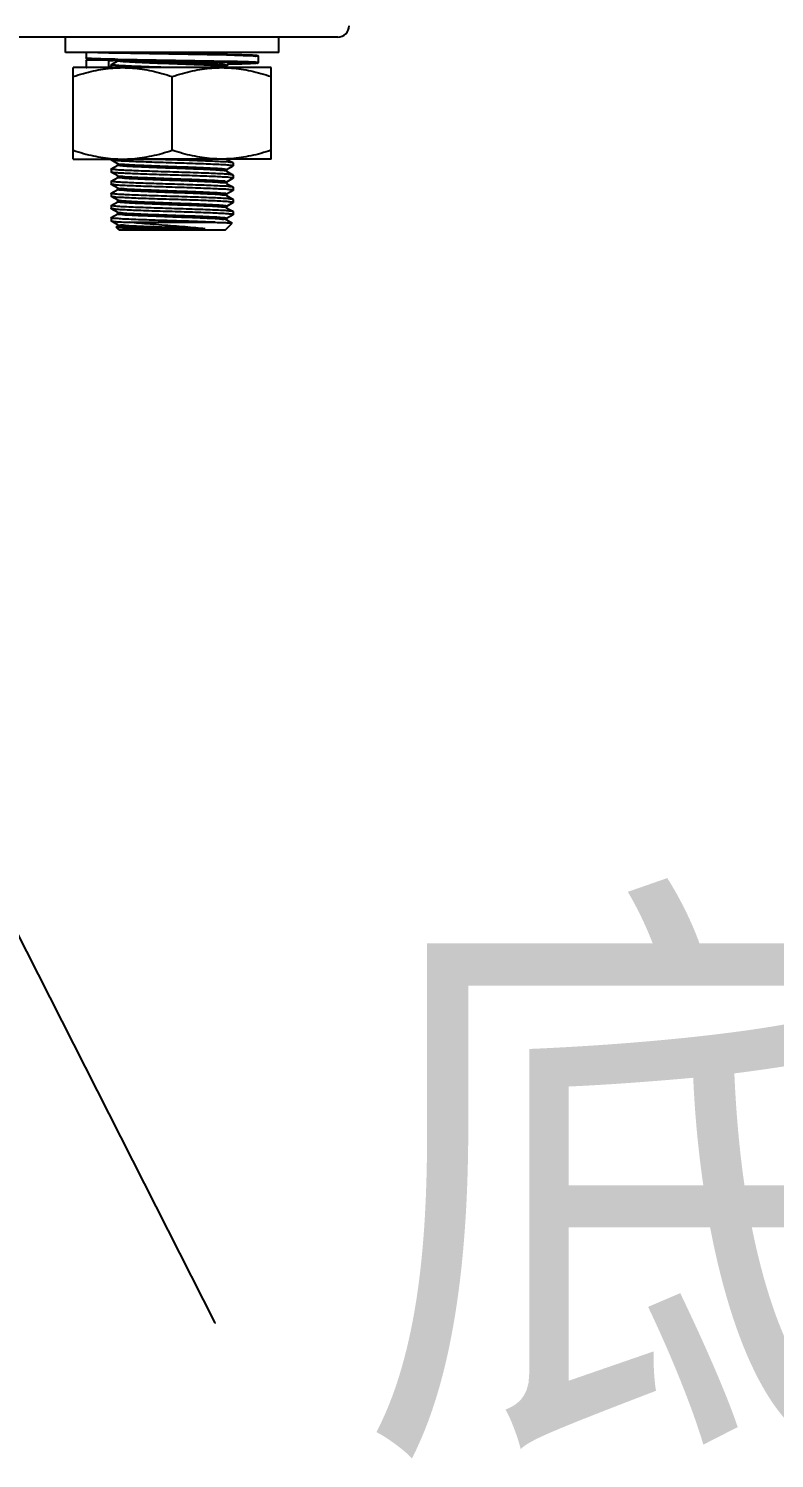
# Model space of a CAD drawing. Extents: x 815029915 to 815825525, y 579155098 to 579748855.
# Drawn here: x 815618505 to 815618915, y 579337314 to 579338099 of the extents above; entities that cross this region are included whole.
import ezdxf

# ---------------------------------------------------------------- set-up
doc = ezdxf.new("R2010")
doc.units = 0
doc.header["$LTSCALE"] = 100
doc.header["$MEASUREMENT"] = 0
doc.layers.add('02___PRT_ALL_AXES', color=7, linetype='Continuous')
doc.layers.add('11122', color=7, linetype='Continuous')
doc.styles.add('六院', font='', dxfattribs={"width": 0.8})
doc.styles.get('六院').set_extended_font_data('SimSun')

msp = doc.modelspace()

# ---------------------------------------------------------------- linework, layer by layer
at = {"color": 0, "linetype": 'Continuous'}
for p, q in [((815618674.86, 579338094.16), (815617955.67, 579338094.16)), ((815618536.77, 579338085.8), (815618536.77, 579338082.87)), ((815618543.15, 579338085.8), (815618549.31, 579338085.62)), ((815618549.31, 579338085.62), (815618550.44, 579338085.59)), ((815618550.44, 579338085.59), (815618550.56, 579338085.59)), ((815618550.56, 579338085.59), (815618550.61, 579338085.59)), ((815618550.61, 579338085.59), (815618613.79, 579338084.42)), ((815618560.62, 579338085.8), (815618583.93, 579338085.38)), ((815618566.35, 579338085.8), (815618580.95, 579338085.45)), ((815618566.36, 579338085.8), (815618571.8, 579338085.66)), ((815618571.8, 579338085.66), (815618579.88, 579338085.47)), ((815618579.88, 579338085.47), (815618583.93, 579338085.38)), ((815618580.95, 579338085.45), (815618583.93, 579338085.38)), ((815618583.93, 579338085.38), (815618602.41, 579338085.06)), ((815618583.93, 579338085.38), (815618584.02, 579338085.38)), ((815618613.85, 579338085.38), (815618613.85, 579338084.83)), ((815618614.63, 579338085.8), (815618613.86, 579338085.36)), ((815618536.77, 579338081.2), (815618536.77, 579338081.21)), ((815618536.77, 579338081.2), (815618536.77, 579338077.85)), ((815618548.68, 579338081.62), (815618537.19, 579338081.62)), ((815618539.25, 579338082.21), (815618538.72, 579338082.25)), ((815618539.88, 579338082.18), (815618539.25, 579338082.21)), ((815618540.62, 579338082.14), (815618539.88, 579338082.18)), ((815618541.51, 579338082.11), (815618540.62, 579338082.14)), ((815618543.13, 579338082.05), (815618541.51, 579338082.11)), ((815618545.91, 579338081.96), (815618543.13, 579338082.05)), ((815618548.69, 579338081.88), (815618545.91, 579338081.96)), ((815618563.57, 579338081.56), (815618548.69, 579338081.88)), ((815618549.13, 579338077.51), (815618548.89, 579338077.44)), ((815618549.19, 579338077.56), (815618549.13, 579338077.51)), ((815618549.31, 579338077.84), (815618549.19, 579338077.56)), ((815618549.31, 579338077.85), (815618549.31, 579338080.99)), ((815618549.31, 579338077.85), (815618549.31, 579338077.84)), ((815618550.57, 579338077.68), (815618550.11, 579338077.64)), ((815618550.57, 579338079.11), (815618550.62, 579338079.17)), ((815618550.62, 579338079.17), (815618554.17, 579338081.22)), ((815618553.9, 579338082.17), (815618554.19, 579338082.16)), ((815618554.19, 579338082.16), (815618554.25, 579338082.16)), ((815618554.19, 579338081.2), (815618554.19, 579338081.75)), ((815618554.25, 579338082.16), (815618617.42, 579338080.99)), ((815618575.97, 579338081.34), (815618563.57, 579338081.56)), ((815618580.72, 579338081.26), (815618575.97, 579338081.34)), ((815618580.72, 579338081.26), (815618584.02, 579338081.2)), ((815618584.02, 579338081.2), (815618584.88, 579338081.18)), ((815618584.02, 579338081.2), (815618584.88, 579338081.18)), ((815618588.06, 579338081.11), (815618584.88, 579338081.18)), ((815618584.88, 579338081.18), (815618617.15, 579338080.57)), ((815618596, 579338080.92), (815618588.06, 579338081.11)), ((815618601.43, 579338080.78), (815618596, 579338080.92)), ((815618605.96, 579338080.66), (815618601.43, 579338080.78)), ((815618608.81, 579338080.57), (815618605.96, 579338080.66)), ((815618611.2, 579338080.49), (815618608.81, 579338080.57)), ((815618613.18, 579338080.42), (815618611.2, 579338080.49)), ((815618614.78, 579338080.35), (815618613.18, 579338080.42)), ((815618613.78, 579338077.9), (815618613.64, 579338077.96)), ((815618613.79, 579338077.92), (815618614.63, 579338077.44)), ((815618613.84, 579338084.42), (815618614.14, 579338084.41)), ((815618613.85, 579338078.69), (815618613.85, 579338077.92)), ((815618616.6, 579338080.25), (815618613.86, 579338078.67)), ((815618614.14, 579338084.41), (815618618.28, 579338084.31)), ((815618615.68, 579338080.3), (815618614.78, 579338080.35)), ((815618620.61, 579338079.41), (815618614.9, 579338079.27)), ((815618616.44, 579338080.26), (815618615.68, 579338080.3)), ((815618617.09, 579338080.22), (815618616.44, 579338080.26)), ((815618616.6, 579338080.26), (815618616.69, 579338080.24)), ((815618616.69, 579338080.24), (815618617.37, 579338080.13)), ((815618617.15, 579338080.57), (815618617.41, 579338080.57)), ((815618617.41, 579338080.57), (815618617.46, 579338080.56)), ((815618617.42, 579338080.99), (815618617.47, 579338080.99)), ((815618623.91, 579338079.5), (815618620.61, 579338079.41)), ((815618625.83, 579338079.57), (815618623.91, 579338079.5)), ((815618626.89, 579338079.61), (815618625.83, 579338079.57)), ((815618627.79, 579338079.65), (815618626.89, 579338079.61)), ((815618631.27, 579338083.71), (815618631.27, 579338080.36)), ((815618550.62, 579338026.75), (815618550.57, 579338026.81)), ((815618554.19, 579338024.69), (815618550.62, 579338026.75)), ((815618550.62, 579338021.85), (815618554.17, 579338023.91)), ((815618554.24, 579338024.65), (815618554.19, 579338024.69)), ((815618554.19, 579338023.88), (815618554.19, 579338024.65)), ((815618554.64, 579338024.53), (815618554.27, 579338024.7)), ((815618613.85, 579338027.26), (815618617.42, 579338025.19)), ((815618617.42, 579338023.41), (815618613.86, 579338021.35)), ((815618617.47, 579338025.14), (815618617.42, 579338025.19)), ((815618550.57, 579338021.79), (815618550.62, 579338021.85)), ((815618550.62, 579338020.06), (815618550.57, 579338020.12)), ((815618550.57, 579338015.1), (815618550.62, 579338015.16)), ((815618554.19, 579338018), (815618550.62, 579338020.06)), ((815618550.62, 579338015.16), (815618554.17, 579338017.22)), ((815618554.24, 579338017.96), (815618554.19, 579338018)), ((815618554.19, 579338017.19), (815618554.19, 579338017.96)), ((815618613.79, 579338020.6), (815618613.66, 579338020.65)), ((815618613.79, 579338020.6), (815618613.85, 579338020.57)), ((815618613.85, 579338021.37), (815618613.85, 579338020.6)), ((815618613.85, 579338020.57), (815618617.42, 579338018.5)), ((815618613.85, 579338014.68), (815618613.85, 579338013.91)), ((815618617.42, 579338016.71), (815618613.86, 579338014.66)), ((815618617.47, 579338018.45), (815618617.42, 579338018.5)), ((815618550.62, 579338013.37), (815618550.57, 579338013.43)), ((815618550.57, 579338008.41), (815618550.62, 579338008.47)), ((815618550.62, 579338006.68), (815618550.57, 579338006.74)), ((815618554.19, 579338011.31), (815618550.62, 579338013.37)), ((815618550.62, 579338008.47), (815618554.17, 579338010.53)), ((815618554.19, 579338004.61), (815618550.62, 579338006.68)), ((815618554.24, 579338011.27), (815618554.19, 579338011.31)), ((815618554.19, 579338010.5), (815618554.19, 579338011.27)), ((815618554.37, 579338011.22), (815618554.35, 579338011.3)), ((815618613.79, 579338013.91), (815618613.85, 579338013.88)), ((815618613.79, 579338007.22), (815618613.8, 579338007.29)), ((815618613.79, 579338007.22), (815618613.85, 579338007.19)), ((815618613.85, 579338013.88), (815618617.42, 579338011.81)), ((815618613.85, 579338007.99), (815618613.85, 579338007.22)), ((815618613.85, 579338007.19), (815618617.42, 579338005.12)), ((815618617.42, 579338010.02), (815618613.86, 579338007.97)), ((815618617.47, 579338011.76), (815618617.42, 579338011.81)), ((815618550.57, 579338001.72), (815618550.62, 579338001.78)), ((815618550.62, 579337999.99), (815618550.57, 579338000.05)), ((815618550.62, 579338001.78), (815618554.17, 579338003.84)), ((815618554.19, 579337997.92), (815618550.62, 579337999.99)), ((815618554.24, 579338004.58), (815618554.19, 579338004.61)), ((815618554.19, 579338003.81), (815618554.19, 579338004.58)), ((815618554.4, 579338004.55), (815618554.26, 579338004.61)), ((815618613.78, 579338000.51), (815618613.64, 579338000.57)), ((815618613.79, 579338000.53), (815618613.85, 579338000.5)), ((815618613.85, 579338001.3), (815618613.85, 579338000.53)), ((815618613.85, 579338000.5), (815618617.42, 579337998.43)), ((815618617.42, 579338003.33), (815618613.86, 579338001.28)), ((815618617.47, 579338005.07), (815618617.42, 579338005.12)), ((815618550.57, 579337995.03), (815618550.62, 579337995.09)), ((815618550.57, 579337993.36), (815618550.62, 579337993.3)), ((815618550.62, 579337995.09), (815618554.17, 579337997.15)), ((815618554.19, 579337991.23), (815618550.62, 579337993.3)), ((815618554.24, 579337997.89), (815618554.19, 579337997.92)), ((815618554.19, 579337997.12), (815618554.19, 579337997.89)), ((815618554.24, 579337991.2), (815618554.19, 579337991.23)), ((815618554.19, 579337990.43), (815618554.19, 579337991.2)), ((815618554.32, 579337997.78), (815618554.22, 579337997.9)), ((815618560.35, 579337992.52), (815618607.66, 579337992.52)), ((815618613.29, 579337988.34), (815618616.94, 579337991.99)), ((815618613.69, 579337993.79), (815618613.61, 579337993.91)), ((815618613.79, 579337993.84), (815618613.85, 579337993.81)), ((815618613.85, 579337994.61), (815618613.85, 579337993.84)), ((815618613.85, 579337993.81), (815618616.92, 579337992.03)), ((815618617.42, 579337996.64), (815618613.86, 579337994.59)), ((815618616.92, 579337992.03), (815618616.94, 579337991.99)), ((815618617.47, 579337998.38), (815618617.42, 579337998.43)), ((815618554.75, 579337988.34), (815618553.22, 579337989.87)), ((815618553.23, 579337989.91), (815618554.17, 579337990.46)), ((815618554.75, 579337988.34), (815618613.29, 579337988.34)), ((815618580.04, 579337988.9), (815618602.11, 579337988.9))]:
    msp.add_line(p, q, dxfattribs=at)
at = {"color": 4, "linetype": 'ByBlock', "lineweight": -2}
msp.add_line((815618607.53, 579337388.26), (815618607.73, 579337388.26), dxfattribs=at)
at = {"color": 0, "linetype": 'Continuous'}
for points in [[(815618602.41, 579338085.06), (815618608.13, 579338084.95), (815618613.41, 579338084.84)], [(815618613.41, 579338084.84), (815618618.14, 579338084.73), (815618622.22, 579338084.62), (815618625.59, 579338084.51), (815618628.12, 579338084.4), (815618629.31, 579338084.33), (815618629.91, 579338084.29), (815618630.27, 579338084.25), (815618630.5, 579338084.23), (815618630.66, 579338084.2), (815618630.78, 579338084.18), (815618630.87, 579338084.16), (815618630.96, 579338084.13), (815618631.05, 579338084.08), (815618631.18, 579338083.97), (815618631.26, 579338083.73), (815618631.27, 579338083.71)], [(815618538.72, 579338082.25), (815618538.5, 579338082.26), (815618538.29, 579338082.28), (815618538.1, 579338082.29), (815618537.94, 579338082.31), (815618537.79, 579338082.32), (815618537.65, 579338082.34), (815618537.53, 579338082.35), (815618537.43, 579338082.37), (815618537.34, 579338082.38), (815618537.25, 579338082.4), (815618537.18, 579338082.42), (815618537.11, 579338082.44), (815618537.03, 579338082.47), (815618536.93, 579338082.53), (815618536.8, 579338082.7), (815618536.77, 579338082.86)], [(815618537.47, 579338081.71), (815618538.09, 579338081.78), (815618539.17, 579338081.85), (815618541.12, 579338081.95), (815618543.49, 579338082.03)], [(815618550.11, 579338077.64), (815618549.92, 579338077.63), (815618549.74, 579338077.61), (815618549.59, 579338077.59), (815618549.46, 579338077.58), (815618549.34, 579338077.56), (815618549.25, 579338077.54), (815618549.18, 579338077.53)], [(815618618.93, 579338080.02), (815618618.92, 579338080.02), (815618618.89, 579338080.03), (815618618.83, 579338080.04), (815618618.76, 579338080.06), (815618618.66, 579338080.07), (815618618.54, 579338080.09), (815618618.4, 579338080.11), (815618618.24, 579338080.12), (815618618.06, 579338080.14), (815618617.86, 579338080.16), (815618617.63, 579338080.18), (815618617.37, 579338080.2), (815618617.09, 579338080.22)], [(815618631.27, 579338080.36), (815618631.26, 579338080.3), (815618631.15, 579338080.07), (815618631.04, 579338079.98), (815618630.95, 579338079.94), (815618630.88, 579338079.91), (815618630.8, 579338079.89), (815618630.72, 579338079.88), (815618630.63, 579338079.86), (815618630.52, 579338079.85), (815618630.4, 579338079.83), (815618630.26, 579338079.82), (815618630.1, 579338079.8), (815618629.91, 579338079.78), (815618629.69, 579338079.77), (815618629.45, 579338079.75), (815618629.18, 579338079.73), (815618628.88, 579338079.71), (815618628.55, 579338079.69), (815618627.79, 579338079.65)]]:
    msp.add_lwpolyline(points, dxfattribs=at)
at = {"color": 4, "linetype": 'ByBlock', "lineweight": -2}
msp.add_lwpolyline([(815618406.9, 579337783.39), (815618607.53, 579337388.26)], dxfattribs=at)
at = {"color": 0, "linetype": 'Continuous'}
msp.add_arc((815618674.86, 579338100.43), 6.27, 270, 0, dxfattribs=at)
for points, start_tangent, end_tangent in [([(815618612.51, 579338084.84), (815618610.39, 579338085.06), (815618606.87, 579338085.29), (815618602.32, 579338085.51), (815618596.96, 579338085.74), (815618595.38, 579338085.8)], (-0.998972, 0.045339), (-0.999262, 0.038405)), ([(815618613.78, 579338085.43), (815618613.79, 579338085.45), (815618612.73, 579338085.67), (815618611.42, 579338085.77)], (0.580061, 0.814573), (-0.993596, 0.112994)), ([(815618536.77, 579338082.87), (815618537.22, 579338082.76), (815618538.55, 579338082.65), (815618540.64, 579338082.55), (815618543.2, 579338082.45), (815618546.11, 579338082.36), (815618549.19, 579338082.28), (815618552.36, 579338082.2), (815618553.9, 579338082.17)], (0.000812, -1), (0.999759, -0.021948)), ([(815618536.77, 579338081.21), (815618536.8, 579338081.36), (815618536.89, 579338081.49), (815618537.03, 579338081.59), (815618537.19, 579338081.62)], (0.022015, 0.999758), (1, 0.000012)), ([(815618537.19, 579338077.44), (815618537.03, 579338077.47), (815618536.89, 579338077.56), (815618536.8, 579338077.69), (815618536.77, 579338077.85)], (-1, 0.000009), (0, 1)), ([(815618543.48, 579338082.03), (815618541.14, 579338081.95), (815618539, 579338081.84), (815618537.64, 579338081.73), (815618537.19, 579338081.62)], (-0.999134, -0.041598), (-0.00163, -0.999999)), ([(815618550.14, 579338081.85), (815618549.89, 579338081.83), (815618549.29, 579338081.77), (815618548.93, 579338081.71), (815618548.74, 579338081.66), (815618548.68, 579338081.62)], (-0.996851, -0.079298), (-0.000108, -1)), ([(815618548.68, 579338081.62), (815618548.88, 579338081.59), (815618549.05, 579338081.5), (815618549.19, 579338081.36), (815618549.28, 579338081.18), (815618549.31, 579338080.99)], (1, 0.000001), (0, -1)), ([(815618554.18, 579338081.42), (815618552.64, 579338081.34), (815618551.39, 579338081.27), (815618550.5, 579338081.2), (815618549.91, 579338081.14), (815618549.55, 579338081.08), (815618549.37, 579338081.03), (815618549.31, 579338080.99)], (-0.998986, -0.045029), (-0.000052, -1)), ([(815618550.57, 579338078.05), (815618549.7, 579338077.97), (815618549.31, 579338077.85)], (-0.986244, -0.165296), (-0.000736, -1)), ([(815618584.02, 579338077.44), (815618577.88, 579338077.63), (815618571.47, 579338077.84), (815618565.56, 579338078.06), (815618560.47, 579338078.27), (815618556.32, 579338078.47), (815618553.16, 579338078.69), (815618551.21, 579338078.9), (815618550.57, 579338079.1)], (-0.999492, 0.031868), (-0.050502, 0.998724)), ([(815618550.57, 579338079.1), (815618550.57, 579338079.11)], (-0.050503, 0.998724), (0, 1)), ([(815618554.19, 579338081.42), (815618554.18, 579338081.42)], (-0.998988, -0.044986), (-0.998986, -0.04503)), ([(815618554.22, 579338081.42), (815618554.19, 579338081.42)], (-0.998993, -0.044859), (-0.998988, -0.044985)), ([(815618613.64, 579338077.96), (815618613.25, 579338078.07), (815618611.36, 579338078.29), (815618608.24, 579338078.52), (815618604.03, 579338078.74), (815618598.93, 579338078.97), (815618593.16, 579338079.19), (815618586.99, 579338079.42), (815618580.68, 579338079.65), (815618574.52, 579338079.87), (815618568.78, 579338080.1), (815618563.73, 579338080.32), (815618559.58, 579338080.55), (815618556.53, 579338080.77), (815618554.71, 579338081), (815618554.2, 579338081.21)], (-0.943848, 0.33038), (-0.613481, 0.789709)), ([(815618610.71, 579338079.16), (815618608.24, 579338079.35), (815618604.03, 579338079.58), (815618598.93, 579338079.81), (815618593.16, 579338080.03), (815618586.99, 579338080.26), (815618580.68, 579338080.48), (815618574.52, 579338080.71), (815618568.78, 579338080.93), (815618563.73, 579338081.16), (815618559.58, 579338081.38), (815618556.53, 579338081.61), (815618555.65, 579338081.65)], (-0.997868, 0.065264), (-0.995147, 0.098398)), ([(815618584.88, 579338081.18), (815618585.37, 579338081.17), (815618588.96, 579338081.09), (815618592.62, 579338081), (815618596.36, 579338080.91), (815618600.21, 579338080.82), (815618604.06, 579338080.71), (815618607.91, 579338080.6), (815618611.45, 579338080.48), (815618614.42, 579338080.36), (815618616.6, 579338080.26)], (0.999741, -0.022737), (0.990934, -0.134352)), ([(815618613.84, 579338078.69), (815618613.25, 579338078.9), (815618611.36, 579338079.13), (815618610.71, 579338079.16)], (-0.48086, 0.876797), (-0.997868, 0.065264)), ([(815618613.79, 579338084.42), (815618613.81, 579338084.42)], (0.999751, -0.022298), (0.999751, -0.02232)), ([(815618613.81, 579338084.42), (815618613.84, 579338084.42)], (0.999751, -0.02232), (0.99975, -0.022351)), ([(815618617.46, 579338080.56), (815618620.19, 579338080.49), (815618623.95, 579338080.38), (815618626.93, 579338080.27), (815618629.1, 579338080.16), (815618630.41, 579338080.05), (815618630.85, 579338079.94), (815618630.4, 579338079.83), (815618629.06, 579338079.72), (815618626.88, 579338079.61), (815618623.88, 579338079.5), (815618620.14, 579338079.39), (815618615.98, 579338079.29), (815618614.9, 579338079.27)], (0.999709, -0.024139), (-0.999744, -0.022638)), ([(815618617.37, 579338080.13), (815618618.25, 579338080.12), (815618619.04, 579338080.01), (815618619.05, 579338079.89), (815618618.28, 579338079.77), (815618616.74, 579338079.65), (815618615.44, 579338079.55)], (0.991548, -0.129742), (-0.99958, -0.028996)), ([(815618617.7, 579338080.2), (815618616.35, 579338080.07), (815618616.28, 579338080.05)], (-0.997933, 0.064259), (-0.990272, -0.139145)), ([(815618617.47, 579338080.99), (815618620.51, 579338080.91), (815618624.31, 579338080.8), (815618627.31, 579338080.69), (815618629.5, 579338080.58), (815618630.83, 579338080.47), (815618631.27, 579338080.36)], (0.999719, -0.023686), (0.185176, -0.982705)), ([(815618618.28, 579338084.31), (815618622.21, 579338084.21), (815618625.71, 579338084.1), (815618628.4, 579338083.99), (815618630.23, 579338083.88), (815618631.15, 579338083.76), (815618631.15, 579338083.71)], (0.999753, -0.022244), (0.014583, -0.999894)), ([(815618617.47, 579338023.47), (815618616.82, 579338023.67), (815618614.92, 579338023.88), (815618611.83, 579338024.09), (815618607.67, 579338024.3), (815618602.6, 579338024.51), (815618596.82, 579338024.72), (815618590.54, 579338024.93), (815618584.02, 579338025.14), (815618577.49, 579338025.35), (815618571.22, 579338025.55), (815618565.43, 579338025.76), (815618560.36, 579338025.97), (815618556.2, 579338026.18), (815618553.11, 579338026.39), (815618551.21, 579338026.6), (815618550.58, 579338026.73)], (-0.050562, 0.998721), (-0.439744, 0.898123)), ([(815618613.66, 579338020.65), (815618613.18, 579338020.76), (815618611.21, 579338020.99), (815618608.02, 579338021.21), (815618603.75, 579338021.44), (815618598.61, 579338021.67), (815618592.81, 579338021.89), (815618586.62, 579338022.12), (815618580.31, 579338022.34), (815618574.16, 579338022.57), (815618568.46, 579338022.79), (815618563.46, 579338023.02), (815618559.37, 579338023.24), (815618556.39, 579338023.47), (815618554.64, 579338023.7), (815618554.22, 579338023.91)], (-0.952949, 0.303131), (-0.642644, 0.766165)), ([(815618613.85, 579338021.37), (815618613.18, 579338021.6), (815618611.21, 579338021.82), (815618608.02, 579338022.05), (815618603.75, 579338022.28), (815618598.61, 579338022.5), (815618592.81, 579338022.73), (815618586.62, 579338022.95), (815618580.31, 579338023.18), (815618574.16, 579338023.4), (815618568.46, 579338023.63), (815618563.46, 579338023.86), (815618559.37, 579338024.08), (815618556.39, 579338024.31), (815618554.64, 579338024.53)], (0.000602, 1), (-0.941401, 0.337289)), ([(815618617.47, 579338023.46), (815618617.47, 579338023.47)], (0, 1), (-0.050563, 0.998721)), ([(815618550.57, 579338021.78), (815618550.57, 579338021.79)], (-0.050198, 0.998739), (0, 1)), ([(815618617.45, 579338018.52), (815618616.84, 579338018.65), (815618614.97, 579338018.86), (815618611.94, 579338019.07), (815618607.85, 579338019.27), (815618602.84, 579338019.48), (815618597.07, 579338019.69), (815618590.85, 579338019.9), (815618584.43, 579338020.11), (815618577.91, 579338020.31), (815618571.52, 579338020.53), (815618565.62, 579338020.74), (815618560.55, 579338020.95), (815618556.36, 579338021.16), (815618553.17, 579338021.37), (815618551.21, 579338021.58), (815618550.57, 579338021.78)], (-0.44984, 0.893109), (-0.050197, 0.998739)), ([(815618550.57, 579338015.09), (815618550.57, 579338015.1)], (-0.056644, 0.998394), (0, 1)), ([(815618575.36, 579338013.71), (815618569.49, 579338013.91), (815618564.1, 579338014.11), (815618559.45, 579338014.31), (815618555.66, 579338014.51), (815618552.86, 579338014.7), (815618551.15, 579338014.9), (815618550.57, 579338015.09)], (-0.999457, 0.032936), (-0.056644, 0.998394)), ([(815618575.36, 579338018.72), (815618570.21, 579338018.9), (815618565.43, 579338019.07), (815618561.15, 579338019.25), (815618557.48, 579338019.42), (815618554.52, 579338019.6), (815618552.34, 579338019.77), (815618551.01, 579338019.94), (815618550.59, 579338020.04)], (-0.999457, 0.032936), (-0.630908, 0.775858)), ([(815618576.3, 579338015.8), (815618570.41, 579338016.02), (815618565.13, 579338016.25), (815618560.69, 579338016.47), (815618557.3, 579338016.7), (815618555.11, 579338016.93), (815618554.21, 579338017.15), (815618554.22, 579338017.17)], (-0.999318, 0.036929), (0.642637, 0.766171)), ([(815618576.3, 579338016.63), (815618570.41, 579338016.86), (815618565.13, 579338017.09), (815618560.69, 579338017.31), (815618557.3, 579338017.54), (815618555.11, 579338017.76), (815618554.21, 579338017.94)], (-0.999318, 0.036929), (-0.631336, 0.77551)), ([(815618617.47, 579338016.78), (815618616.91, 579338016.97), (815618615.25, 579338017.16), (815618612.54, 579338017.36), (815618608.88, 579338017.55), (815618604.38, 579338017.75), (815618599.2, 579338017.94), (815618593.52, 579338018.14), (815618587.51, 579338018.33), (815618581.39, 579338018.53), (815618575.36, 579338018.72)], (-0.05872, 0.998275), (-0.999457, 0.032936)), ([(815618613.75, 579338014.63), (815618613.57, 579338014.83), (815618612.05, 579338015.05), (815618609.27, 579338015.28), (815618605.37, 579338015.51), (815618600.51, 579338015.73), (815618594.91, 579338015.96), (815618588.83, 579338016.18), (815618582.53, 579338016.41), (815618576.3, 579338016.63)], (-0.491794, 0.870711), (-0.999318, 0.036929)), ([(815618613.71, 579338013.85), (815618613.57, 579338013.99), (815618612.05, 579338014.22), (815618609.27, 579338014.44), (815618605.37, 579338014.67), (815618600.51, 579338014.9), (815618594.91, 579338015.12), (815618588.83, 579338015.35), (815618582.53, 579338015.57), (815618576.3, 579338015.8)], (-0.623148, 0.782104), (-0.999318, 0.036929)), ([(815618617.47, 579338016.77), (815618617.47, 579338016.78)], (0, 1), (-0.05872, 0.998275)), ([(815618550.57, 579338008.4), (815618550.57, 579338008.41)], (-0.050245, 0.998737), (0, 1)), ([(815618617.45, 579338005.14), (815618616.84, 579338005.27), (815618614.97, 579338005.48), (815618611.94, 579338005.69), (815618607.86, 579338005.89), (815618602.85, 579338006.1), (815618597.08, 579338006.31), (815618590.86, 579338006.52), (815618584.43, 579338006.73), (815618577.92, 579338006.93), (815618571.52, 579338007.15), (815618565.62, 579338007.36), (815618560.55, 579338007.57), (815618556.35, 579338007.78), (815618553.17, 579338007.99), (815618551.21, 579338008.2), (815618550.57, 579338008.4)], (-0.449883, 0.893087), (-0.050246, 0.998737)), ([(815618617.47, 579338010.09), (815618616.82, 579338010.29), (815618614.92, 579338010.5), (815618611.83, 579338010.71), (815618607.67, 579338010.92), (815618602.6, 579338011.13), (815618596.82, 579338011.34), (815618590.54, 579338011.55), (815618584.02, 579338011.76), (815618577.49, 579338011.97), (815618571.22, 579338012.17), (815618565.43, 579338012.38), (815618560.36, 579338012.59), (815618556.2, 579338012.8), (815618553.11, 579338013.01), (815618551.21, 579338013.22), (815618550.58, 579338013.35)], (-0.050562, 0.998721), (-0.439744, 0.898123)), ([(815618617.47, 579338003.4), (815618616.82, 579338003.6), (815618614.92, 579338003.81), (815618611.83, 579338004.02), (815618607.67, 579338004.23), (815618602.6, 579338004.44), (815618596.82, 579338004.65), (815618590.54, 579338004.86), (815618584.02, 579338005.07), (815618577.49, 579338005.27), (815618571.22, 579338005.48), (815618565.43, 579338005.69), (815618560.36, 579338005.9), (815618556.2, 579338006.11), (815618553.11, 579338006.32), (815618551.21, 579338006.53), (815618550.58, 579338006.66)], (-0.050562, 0.998721), (-0.439744, 0.898123)), ([(815618613.8, 579338007.29), (815618612.73, 579338007.45), (815618610.39, 579338007.67), (815618606.87, 579338007.9), (815618602.32, 579338008.13), (815618596.96, 579338008.35), (815618591.02, 579338008.58), (815618584.76, 579338008.8), (815618578.47, 579338009.03), (815618572.43, 579338009.25), (815618566.91, 579338009.48), (815618562.15, 579338009.71), (815618558.37, 579338009.93), (815618555.74, 579338010.16), (815618554.37, 579338010.38), (815618554.34, 579338010.52)], (-0.394986, 0.918687), (-0.127461, 0.991844)), ([(815618613.78, 579338008.04), (815618613.79, 579338008.06), (815618612.73, 579338008.28), (815618610.39, 579338008.51), (815618606.87, 579338008.74), (815618602.32, 579338008.96), (815618596.96, 579338009.19), (815618591.02, 579338009.41), (815618584.76, 579338009.64), (815618578.47, 579338009.86), (815618572.43, 579338010.09), (815618566.91, 579338010.32), (815618562.15, 579338010.54), (815618558.37, 579338010.77), (815618555.74, 579338010.99), (815618554.37, 579338011.22)], (0.580286, 0.814412), (-0.375024, 0.927015)), ([(815618617.45, 579338011.83), (815618616.78, 579338011.97), (815618614.68, 579338012.19), (815618611.28, 579338012.41), (815618606.84, 579338012.63), (815618601.5, 579338012.84), (815618595.33, 579338013.06), (815618588.69, 579338013.28), (815618581.97, 579338013.49), (815618575.36, 579338013.71)], (-0.402552, 0.915397), (-0.999457, 0.032936)), ([(815618617.47, 579338010.08), (815618617.47, 579338010.09)], (0, 1), (-0.050563, 0.998721)), ([(815618550.57, 579338001.71), (815618550.57, 579338001.72)], (-0.051676, 0.998664), (0, 1)), ([(815618617.45, 579337998.45), (815618616.82, 579337998.59), (815618614.86, 579337998.8), (815618611.66, 579337999.01), (815618607.46, 579337999.22), (815618602.41, 579337999.43), (815618596.53, 579337999.64), (815618590.14, 579337999.85), (815618583.62, 579338000.06), (815618577.19, 579338000.27), (815618570.98, 579338000.47), (815618565.21, 579338000.68), (815618560.2, 579338000.89), (815618556.11, 579338001.1), (815618553.06, 579338001.31), (815618551.2, 579338001.51), (815618550.57, 579338001.71)], (-0.43573, 0.900078), (-0.051676, 0.998664)), ([(815618617.47, 579337996.71), (815618616.82, 579337996.91), (815618614.92, 579337997.12), (815618611.83, 579337997.33), (815618607.67, 579337997.54), (815618602.6, 579337997.75), (815618596.82, 579337997.96), (815618590.54, 579337998.17), (815618584.02, 579337998.38), (815618577.49, 579337998.58), (815618571.22, 579337998.79), (815618565.43, 579337999), (815618560.36, 579337999.21), (815618556.2, 579337999.42), (815618553.11, 579337999.63), (815618551.21, 579337999.84), (815618550.58, 579337999.97)], (-0.050562, 0.998721), (-0.439744, 0.898123)), ([(815618613.64, 579338000.57), (815618613.25, 579338000.68), (815618611.36, 579338000.9), (815618608.24, 579338001.13), (815618604.03, 579338001.36), (815618598.93, 579338001.58), (815618593.16, 579338001.81), (815618586.99, 579338002.03), (815618580.68, 579338002.26), (815618574.52, 579338002.48), (815618568.78, 579338002.71), (815618563.73, 579338002.94), (815618559.58, 579338003.16), (815618556.53, 579338003.39), (815618554.71, 579338003.61), (815618554.2, 579338003.82)], (-0.94381, 0.330487), (-0.61327, 0.789874)), ([(815618613.84, 579338001.3), (815618613.25, 579338001.52), (815618611.36, 579338001.74), (815618608.24, 579338001.97), (815618604.03, 579338002.19), (815618598.93, 579338002.42), (815618593.16, 579338002.64), (815618586.99, 579338002.87), (815618580.68, 579338003.09), (815618574.52, 579338003.32), (815618568.78, 579338003.55), (815618563.73, 579338003.77), (815618559.58, 579338004), (815618556.53, 579338004.22), (815618554.71, 579338004.45), (815618554.4, 579338004.55)], (-0.481675, 0.87635), (-0.930204, 0.367043)), ([(815618617.47, 579338003.39), (815618617.47, 579338003.4)], (0, 1), (-0.050563, 0.998721)), ([(815618550.62, 579337993.3), (815618551.21, 579337993.15), (815618553.11, 579337992.94), (815618556.2, 579337992.73), (815618560.35, 579337992.52)], (0.884368, -0.466791), (0.998987, -0.044991)), ([(815618607.66, 579337992.52), (815618602.39, 579337992.74), (815618596.35, 579337992.96), (815618589.81, 579337993.17), (815618583.03, 579337993.39), (815618576.29, 579337993.61), (815618569.87, 579337993.82), (815618564.03, 579337994.04), (815618559.02, 579337994.26), (815618555.04, 579337994.47), (815618552.26, 579337994.69), (815618550.79, 579337994.91), (815618550.71, 579337995.08)], (-0.998989, 0.04495), (-0.304567, 0.952491)), ([(815618613.61, 579337993.91), (815618612.17, 579337994.13), (815618609.47, 579337994.36), (815618605.63, 579337994.59), (815618600.82, 579337994.81), (815618595.26, 579337995.04), (815618589.2, 579337995.26), (815618582.9, 579337995.49), (815618576.66, 579337995.71), (815618570.74, 579337995.94), (815618565.42, 579337996.17), (815618560.93, 579337996.39), (815618557.47, 579337996.62), (815618555.2, 579337996.84), (815618554.22, 579337997.07), (815618554.23, 579337997.08)], (-0.621634, 0.783308), (0.628386, 0.777902)), ([(815618613.72, 579337994.57), (815618613.61, 579337994.75), (815618612.17, 579337994.97), (815618609.47, 579337995.2), (815618605.63, 579337995.42), (815618600.82, 579337995.65), (815618595.26, 579337995.87), (815618589.2, 579337996.1), (815618582.9, 579337996.32), (815618576.66, 579337996.55), (815618570.74, 579337996.78), (815618565.42, 579337997), (815618560.93, 579337997.23), (815618557.47, 579337997.45), (815618555.2, 579337997.68), (815618554.32, 579337997.78)], (-0.345177, 0.938538), (-0.94902, 0.315215)), ([(815618602.11, 579337988.9), (815618596.74, 579337989.13), (815618590.82, 579337989.35), (815618584.59, 579337989.57), (815618578.34, 579337989.8), (815618572.34, 579337990.02), (815618566.86, 579337990.25), (815618562.13, 579337990.47), (815618558.38, 579337990.7), (815618555.76, 579337990.92), (815618554.38, 579337991.15), (815618554.35, 579337991.23)], (-0.998994, 0.044847), (-0.3027, 0.953086)), ([(815618602.11, 579337988.9), (815618597, 579337989.43), (815618591.1, 579337989.96), (815618584.79, 579337990.48), (815618578.38, 579337990.99), (815618571.99, 579337991.5), (815618565.85, 579337992.01), (815618560.35, 579337992.52)], (-0.993618, 0.112801), (-0.995127, 0.098603)), ([(815618607.66, 579337992.52), (815618611.71, 579337992.39), (815618614.67, 579337992.26), (815618616.43, 579337992.12), (815618616.95, 579337992.01)], (0.999576, -0.029101), (-0.572034, -0.82023)), ([(815618617.47, 579337996.7), (815618617.47, 579337996.71)], (0, 1), (-0.050563, 0.998721)), ([(815618553.22, 579337989.87), (815618553.99, 579337989.73), (815618556, 579337989.6), (815618559.16, 579337989.46), (815618563.33, 579337989.32), (815618568.37, 579337989.18), (815618574.05, 579337989.04), (815618580.04, 579337988.9)], (0.707102, -0.707111), (0.999741, -0.022759)), ([(815618580.04, 579337988.9), (815618574.23, 579337989.11), (815618568.81, 579337989.33), (815618564.01, 579337989.54), (815618560, 579337989.76), (815618556.96, 579337989.97), (815618555, 579337990.18), (815618554.2, 579337990.4), (815618554.21, 579337990.41)], (-0.999352, 0.035994), (0.626426, 0.779481))]:
    msp.add_spline(points, degree=3, dxfattribs=dict(at, start_tangent=start_tangent, end_tangent=end_tangent))
msp.add_open_spline([(815618617.45, 579338025.21), (815618617.36, 579338025.41), (815618616.22, 579338025.24), (815618614.55, 579338025.72), (815618611.28, 579338025.75), (815618607.19, 579338026.02), (815618602.13, 579338026.2), (815618596.37, 579338026.41), (815618590.12, 579338026.61), (815618583.67, 579338026.82), (815618577.28, 579338027.02), (815618572.82, 579338027.17), (815618570.52, 579338027.25), (815618570.28, 579338027.26)], degree=3, knots=[0, 0, 0, 0, 0.027815, 0.112951, 0.250907, 0.43217, 0.649711, 0.902138, 1.176792, 1.457527, 1.735292, 2.002231, 2.033359, 2.033359, 2.033359, 2.033359], dxfattribs=at)
at = {"layer": '02___PRT_ALL_AXES', "color": 0, "linetype": 'Continuous'}
for p, q in [((815618525.48, 579338085.8), (815618525.48, 579338094.16)), ((815618642.56, 579338085.8), (815618642.56, 579338094.16)), ((815618642.56, 579338085.8), (815618525.48, 579338085.8)), ((815618529.66, 579338027.26), (815618529.66, 579338077.44)), ((815618638.37, 579338077.44), (815618529.66, 579338077.44)), ((815618550.57, 579338079.11), (815618550.57, 579338077.44)), ((815618638.37, 579338027.26), (815618638.37, 579338077.44)), ((815618584.02, 579338032.11), (815618584.02, 579338072.58)), ((815618584.02, 579338032.11), (815618584.02, 579338039)), ((815618529.66, 579338027.26), (815618599.59, 579338027.26)), ((815618550.57, 579338027.26), (815618550.57, 579338026.81)), ((815618638.37, 579338027.26), (815618568.44, 579338027.26)), ((815618617.47, 579338025.14), (815618617.47, 579338023.46)), ((815618550.57, 579338021.79), (815618550.57, 579338020.12)), ((815618550.57, 579338015.1), (815618550.57, 579338013.43)), ((815618617.47, 579338018.45), (815618617.47, 579338016.77)), ((815618550.57, 579338008.41), (815618550.57, 579338006.74)), ((815618617.47, 579338011.76), (815618617.47, 579338010.08)), ((815618550.57, 579338001.72), (815618550.57, 579338000.05)), ((815618617.47, 579338005.07), (815618617.47, 579338003.39)), ((815618550.57, 579337995.03), (815618550.57, 579337993.36)), ((815618617.47, 579337998.38), (815618617.47, 579337996.7))]:
    msp.add_line(p, q, dxfattribs=at)
for points, start_tangent, end_tangent in [([(815618529.66, 579338072.58), (815618535.33, 579338074.31), (815618540.8, 579338075.66), (815618546.17, 579338076.64), (815618551.5, 579338077.23), (815618556.84, 579338077.44)], (0.948683, 0.316228), (1, 0.000001)), ([(815618556.84, 579338077.44), (815618562.17, 579338077.23), (815618567.51, 579338076.64), (815618572.88, 579338075.66), (815618578.35, 579338074.31), (815618584.02, 579338072.58)], (1, 0), (0.948683, -0.316228)), ([(815618584.02, 579338072.58), (815618589.68, 579338074.31), (815618595.15, 579338075.66), (815618600.52, 579338076.64), (815618605.86, 579338077.23), (815618611.2, 579338077.44)], (0.948683, 0.316228), (1, 0.000001)), ([(815618611.2, 579338077.44), (815618616.53, 579338077.23), (815618621.87, 579338076.64), (815618627.24, 579338075.66), (815618632.71, 579338074.31), (815618638.37, 579338072.58)], (1, 0), (0.948683, -0.316228)), ([(815618529.66, 579338032.11), (815618535.33, 579338030.38), (815618540.8, 579338029.03), (815618546.17, 579338028.06), (815618551.5, 579338027.46), (815618556.84, 579338027.26)], (0.948683, -0.316228), (1, -0.000001)), ([(815618556.84, 579338027.26), (815618562.17, 579338027.46), (815618567.51, 579338028.06), (815618572.88, 579338029.03), (815618578.35, 579338030.38), (815618584.02, 579338032.11)], (1, 0), (0.948683, 0.316228)), ([(815618611.2, 579338027.26), (815618605.86, 579338027.46), (815618600.52, 579338028.06), (815618595.15, 579338029.03), (815618589.69, 579338030.38), (815618584.02, 579338032.11)], (-1, 0), (-0.948683, 0.316228)), ([(815618638.37, 579338032.11), (815618632.71, 579338030.38), (815618627.24, 579338029.03), (815618621.87, 579338028.06), (815618616.53, 579338027.46), (815618611.2, 579338027.26)], (-0.948683, -0.316228), (-1, -0.000001))]:
    msp.add_spline(points, degree=3, dxfattribs=dict(at, start_tangent=start_tangent, end_tangent=end_tangent))

# ---------------------------------------------------------------- texts
at = {"layer": '11122', "insert": (815618686.54, 579337594.71), "char_height": 252, "width": 1892.2073, "attachment_point": 1, "style": '六院'}
msp.add_mtext('{\\W0.9;底座}', dxfattribs=at)

doc.saveas('drawing.dxf')
